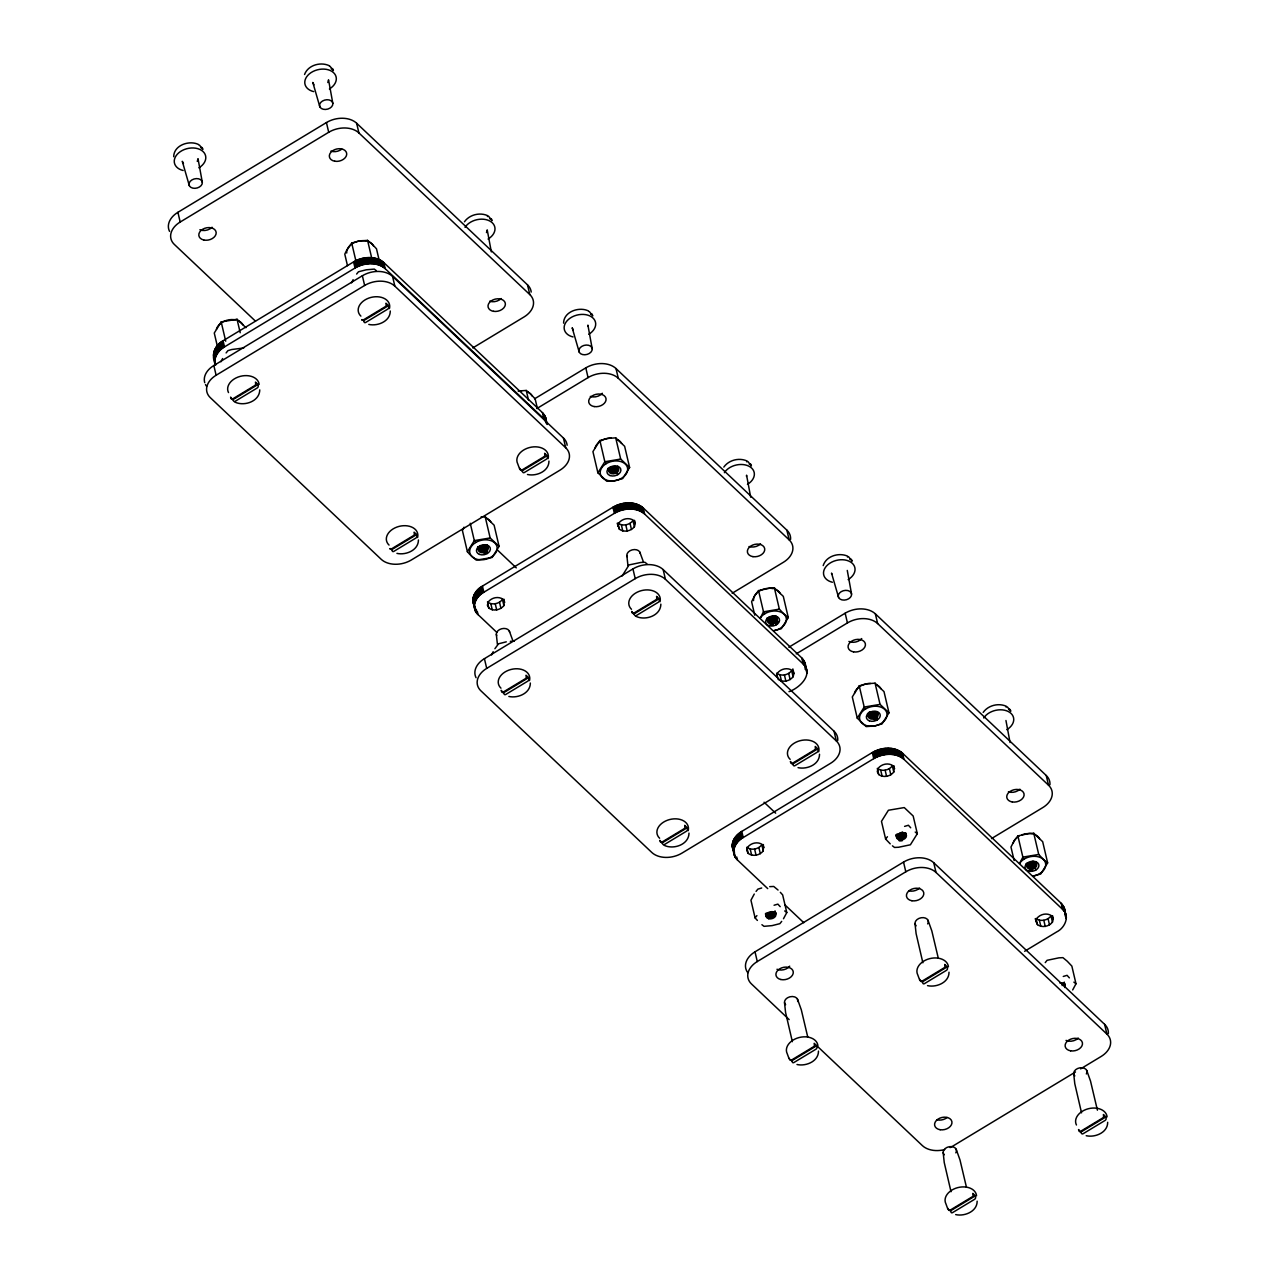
<?xml version="1.0" encoding="UTF-8"?>
<svg xmlns="http://www.w3.org/2000/svg" width="1279" height="1279" viewBox="0 0 1279 1279"><rect width="100%" height="100%" fill="white"/><g stroke="black" fill="none" stroke-linecap="round" stroke-linejoin="round"><path stroke-width="1.5" d="M215.735 365.043C210.731 356.297 214.312 345.218 223.058 340.774L353.58 261.907C362.581 256.599 375.45 255.4 383.796 262.563L542.456 412.637L545.765 417.897L546.037 422.949M547.204 424.02L543.895 418.761L385.219 268.686C376.889 261.524 364.019 262.723 355.018 268.03L224.496 346.897C218.677 350.27 213.385 357.017 215.4 364.083M475.18 606.917C469.537 599.659 475.324 589.795 482.423 586.102L612.945 507.219C621.946 501.928 634.816 500.713 643.161 507.891L801.821 657.966L805.13 663.209L805.178 669.317M788.983 691.635C799.087 688.358 813.924 674.625 803.26 664.089L644.584 514.014C636.255 506.836 623.385 508.051 614.384 513.343L483.862 592.225C475.932 596.062 470.384 607.861 478.058 614.639L496.812 632.386M733.443 850.487C729.717 843.149 735.377 834.963 741.788 831.414L872.31 752.532C881.311 747.24 894.181 746.025 902.526 753.203L1061.186 903.278L1064.496 908.522L1065.487 916.659M1024.623 951.288L1056.838 931.831C1064.752 927.978 1070.299 916.196 1062.625 909.401L903.949 759.326C895.62 752.148 882.75 753.363 873.749 758.655L743.227 837.537C735.297 841.39 729.749 853.173 737.423 859.968L767.72 888.617M173.704 156.709C173.8 145.166 189.212 139.987 198.437 144.447M259.749 389.871C259.653 401.414 244.273 406.594 235.016 402.134M390.271 311.005C390.351 321.333 377.625 326.465 368.8 324.418M418.425 539.962C418.505 550.29 405.779 555.422 396.938 553.375M530.337 683.034C530.417 693.362 517.691 698.494 508.866 696.463M548.947 461.079C549.027 471.407 536.301 476.539 527.476 474.493M563.591 323.139C563.687 311.612 579.099 306.416 588.324 310.893M660.859 604.152C660.763 615.695 645.383 620.875 636.127 616.414M688.997 833.109C688.917 844.652 673.521 849.816 664.281 845.371M819.519 754.226C819.615 764.57 806.889 769.686 798.048 767.656M818.48 1051.098C818.576 1061.426 805.85 1066.558 797.009 1064.512M949.018 972.216C949.098 982.544 936.372 987.676 927.531 985.645M977.156 1201.173C977.252 1211.501 964.526 1216.633 955.685 1214.602M1107.678 1122.291C1107.774 1132.618 1095.048 1137.75 1086.207 1135.72M587.828 326.353L587.908 325.122L592.209 348.799A6.763 4.748 -13.2 0 1 582.632 354.571A6.763 4.748 -13.2 0 1 581.801 346.369A6.763 4.748 -13.2 0 1 592.209 348.799M746.504 476.427L746.584 475.196L750.693 497.211M823.196 565.606C826.17 555.917 838.992 552.256 847.689 556.205M504.741 602.313L503.271 599.419C498.602 595.998 491.68 597.469 488.242 601.945L487.395 605.223L488.866 608.117C493.518 611.538 500.457 610.067 503.894 605.591L504.022 599.243M617.917 526.34L618.764 523.063C622.202 518.587 629.124 517.116 633.792 520.537L635.263 523.431L634.416 526.708C630.979 531.185 624.056 532.656 619.388 529.234L617.197 523.287M776.577 676.431L777.424 673.138C780.861 668.677 787.8 667.19 792.452 670.612L793.939 673.505L793.092 676.783C789.655 681.259 782.716 682.73 778.064 679.325M764.107 847.625L762.636 844.732C757.967 841.31 751.045 842.797 747.607 847.258L746.76 850.551L748.231 853.429C752.883 856.85 759.822 855.379 763.259 850.903L763.387 844.556M894.629 768.743L893.158 765.849C888.489 762.428 881.567 763.915 878.129 768.391L877.282 771.669L878.753 774.562C883.421 777.984 890.344 776.497 893.781 772.036L893.909 765.689M1035.942 921.743L1036.789 918.466C1040.243 913.989 1047.165 912.519 1051.834 915.94L1053.304 918.818L1052.457 922.111C1049.02 926.572 1042.081 928.058 1037.429 924.637L1035.223 918.69M197.286 161.41L198.021 158.676L202.322 182.353A6.763 4.748 -13.2 0 1 192.745 188.125A6.763 4.748 -13.2 0 1 191.914 179.923A6.763 4.748 -13.2 0 1 202.322 182.353M304.562 74.502C307.951 65.165 320.358 61.68 328.959 65.565M327.808 82.527L328.543 79.794L332.844 103.471A6.763 4.748 -13.2 0 1 323.267 109.259A6.763 4.748 -13.2 0 1 322.436 101.057A6.763 4.748 -13.2 0 1 332.844 103.471M486.468 232.602L487.219 229.868L491.328 251.883M463.989 527.204L462.406 530.497L467.379 551.713L469.697 554.335L476.3 560.138L492.143 557.484L499.082 546.373L494.11 525.173L485.189 516.732L481.144 516.828M629.604 467.506L622.665 478.602L614.927 480.696L606.822 481.272L597.901 472.83L592.928 451.615L599.867 440.52L607.605 438.425L615.711 437.85L624.632 446.291L629.604 467.506L620.683 459.065L615.711 437.85M774.387 587.924L783.308 596.366L788.28 617.581L781.341 628.676L773.603 630.771A13.957 9.784 -13.2 0 0 783.995 614.112L779.359 609.14L774.387 587.924L770.342 588.036L758.527 590.594L754.882 595.39L751.604 601.706L754.77 615.199M888.969 712.819L882.03 723.914L874.292 726.008L866.187 726.584L857.266 718.158L852.294 696.943L859.232 685.832L866.97 683.737L875.076 683.178L883.997 691.603L888.969 712.819L880.048 704.377L875.076 683.178M1033.752 833.253L1042.673 841.678L1047.645 862.893L1040.706 874.005L1032.968 876.099A13.957 9.784 -13.2 0 0 1043.36 859.44L1038.724 854.452L1033.752 833.253L1029.707 833.348L1017.892 835.922L1014.247 840.703L1010.97 847.018L1014.135 860.511M220.995 361.749L222.61 358.536M351.517 282.867L353.132 279.653M491.584 654.912L493.182 651.698M622.106 576.03L629.044 564.918L640.859 562.456L644.888 562.264L646.982 563.879M780.334 892.326L782.652 894.884L786.793 912.566L783.483 918.754M890.232 843.868L885.612 839.024L881.471 821.342L888.409 810.246L904.253 807.577L913.174 816.018L917.315 833.684L910.392 844.795L898.561 847.258L894.533 847.449L892.438 845.835M1045.247 962.607L1047.069 960.321L1058.9 957.843L1062.929 957.651L1067.246 961.232L1071.85 966.093L1075.991 983.759L1072.681 989.946M754.258 894.037L750.949 900.224L755.09 917.906L757.392 920.432M494.893 648.725L498.522 643.801L506.292 641.834M226.111 352.924L227.934 350.638L231.739 349.519L243.777 347.984M356.633 274.042L358.456 271.772L366.226 269.805L374.299 269.102L376.394 270.716M756.065 891.399L757.887 889.129L761.692 887.994M755.09 917.906L756.912 915.62M781.693 921.376L779.87 923.662L772.084 925.628L764.011 926.332L761.916 924.701M885.612 839.024L887.434 836.738M464.453 221.779C469.457 214.648 479.753 212.122 487.619 215.639M723.818 467.091C728.822 459.976 739.118 457.434 746.984 460.968M983.183 712.403C988.187 705.289 998.499 702.763 1006.349 706.28M245.968 327.68L237.047 319.254L221.187 321.924L214.264 333.02L217.43 346.513M379.192 260.372L376.49 248.813L371.853 243.825L367.569 240.372L359.463 240.948L351.709 243.042L346.369 250.844L344.786 254.137L347.488 265.712M467.379 551.713L474.317 540.601L470.24 523.255M597.901 472.83L604.839 461.735L599.867 440.52M857.266 718.158L864.204 707.047L859.232 685.832M487.427 601.993C492.095 605.415 499.018 603.944 502.455 599.467L503.894 605.591M619.388 529.234L617.949 523.111C622.617 526.532 629.54 525.061 632.977 520.585L634.416 526.708M776.625 673.202C781.277 676.607 788.216 675.136 791.653 670.66L793.092 676.783M748.231 853.429L746.792 847.306C751.46 850.727 758.383 849.256 761.82 844.779L763.259 850.903M878.753 774.562L877.314 768.439C881.982 771.861 888.905 770.374 892.342 765.913L893.781 772.036M1037.429 924.637L1035.99 918.514C1040.642 921.935 1047.581 920.448 1051.018 915.988L1052.457 922.111M169.563 231.387A22.047 15.444 -13.2 0 1 177.909 212.314L326.433 122.56A22.047 15.444 -13.2 0 1 356.633 123.232L527.508 284.849A22.047 15.444 -13.2 0 1 531.201 292.076M255.48 321.157L174.376 244.465A22.047 15.444 -13.2 0 1 180.179 222.034L328.703 132.281A22.047 15.444 -13.2 0 1 358.919 132.952L529.794 294.57A22.047 15.444 -13.2 0 1 523.99 316.984L472.782 347.936M204.736 382.693A22.047 15.444 -13.2 0 1 213.833 365.522L362.357 275.752A22.047 15.444 -13.2 0 1 392.573 276.424L563.447 438.042A22.047 15.444 -13.2 0 1 567.141 445.268M216.119 375.243L364.643 285.473A22.047 15.444 -13.2 0 1 394.843 286.144L565.718 447.762A22.047 15.444 -13.2 0 1 559.93 470.192L411.406 559.946A22.047 15.444 -13.2 0 1 381.19 559.291L210.316 397.657A22.047 15.444 -13.2 0 1 216.119 375.243L213.833 365.522M233.13 399.528L257.99 384.499L255.464 382.101L255.672 383.796A1.647 1.071 -46.6 0 1 254.569 385.666L232.714 398.872A1.647 1.071 -46.6 0 1 231.131 398.632L230.588 397.13L233.657 401.03A1.647 1.071 -46.6 0 0 235.256 401.254L257.111 388.049A1.647 1.071 -46.6 0 0 258.198 386.194L257.99 384.499M362.133 319.606L363.652 320.645L388.512 305.617L385.986 303.235L386.194 304.93A1.647 1.071 -46.6 0 1 385.091 306.784L363.236 319.99A1.647 1.071 -46.6 0 1 361.653 319.75M534.574 398.824L585.798 367.872A22.047 15.444 -13.2 0 1 615.998 368.544L786.873 530.161A22.047 15.444 -13.2 0 1 790.582 539.434M536.86 408.545L588.068 377.593A22.047 15.444 -13.2 0 1 618.285 378.264L789.159 539.882A22.047 15.444 -13.2 0 1 783.356 562.312L732.148 593.264M390.287 548.547L391.79 549.602L416.666 534.574L414.124 532.176L414.348 533.887A1.647 1.071 -46.6 0 1 413.245 535.741L391.39 548.947A1.647 1.071 -46.6 0 1 389.807 548.707M522.312 470.72L547.188 455.692L544.646 453.31L544.87 455.004A1.647 1.071 -46.6 0 1 543.767 456.859L521.912 470.064A1.647 1.071 -46.6 0 1 520.329 469.825L519.786 468.338L522.855 472.223A1.647 1.071 -46.6 0 0 524.438 472.463L546.293 459.257A1.647 1.071 -46.6 0 0 547.396 457.402L547.188 455.692M476.076 677.742A22.047 15.444 -13.2 0 1 484.421 658.669L632.945 568.915A22.047 15.444 -13.2 0 1 663.161 569.587L834.036 731.204A22.047 15.444 -13.2 0 1 837.745 740.477M486.707 668.389L635.231 578.636A22.047 15.444 -13.2 0 1 665.432 579.307L836.306 740.925A22.047 15.444 -13.2 0 1 830.519 763.339L681.979 853.109A22.047 15.444 -13.2 0 1 651.778 852.438L480.904 690.82A22.047 15.444 -13.2 0 1 486.707 668.389L484.421 658.669M503.702 692.674L528.579 677.662L526.053 675.264L526.261 676.959A1.647 1.071 -46.6 0 1 525.157 678.813L503.302 692.019A1.647 1.071 -46.6 0 1 501.72 691.795L501.176 690.292L504.246 694.177A1.647 1.071 -46.6 0 0 505.829 694.417L527.683 681.211A1.647 1.071 -46.6 0 0 528.787 679.357L528.579 677.662M634.224 613.808L659.101 598.78L656.575 596.382L656.782 598.076A1.647 1.071 -46.6 0 1 655.679 599.947L633.824 613.153A1.647 1.071 -46.6 0 1 632.242 612.913L631.698 611.41L634.768 615.311A1.647 1.071 -46.6 0 0 636.366 615.535L658.205 602.329A1.647 1.071 -46.6 0 0 659.309 600.475L659.101 598.78M788.823 647.238L845.163 613.201A22.047 15.444 -13.2 0 1 875.364 613.856L1046.238 775.49A22.047 15.444 -13.2 0 1 1049.947 784.762M796.225 653.873L847.433 622.921A22.047 15.444 -13.2 0 1 877.65 623.576L1048.524 785.21A22.047 15.444 -13.2 0 1 1042.721 807.625L991.513 838.576M662.378 842.765L687.239 827.737L684.713 825.339L684.92 827.033A1.647 1.071 -46.6 0 1 683.833 828.888L661.978 842.094A1.647 1.071 -46.6 0 1 660.396 841.87L659.852 840.367L662.922 844.252A1.647 1.071 -46.6 0 0 664.504 844.492L686.359 831.286A1.647 1.071 -46.6 0 0 687.462 829.431L687.239 827.737M792.9 763.883L817.777 748.854L815.235 746.456L815.442 748.167A1.647 1.071 -46.6 0 1 814.355 750.022L792.5 763.227A1.647 1.071 -46.6 0 1 790.918 762.987L790.374 761.485L793.444 765.386A1.647 1.071 -46.6 0 0 795.026 765.609L816.881 752.404A1.647 1.071 -46.6 0 0 817.984 750.549L817.777 748.854M747.767 972.648A22.047 15.444 -13.2 0 1 755.01 951.832L903.534 862.078A22.047 15.444 -13.2 0 1 933.734 862.733L1104.624 1024.351A22.047 15.444 -13.2 0 1 1108.333 1033.64M789.143 1019.587L751.492 983.967A22.047 15.444 -13.2 0 1 757.28 961.552L905.804 871.798A22.047 15.444 -13.2 0 1 936.02 872.454L1106.895 1034.087A22.047 15.444 -13.2 0 1 1101.091 1056.502L1080.611 1068.876M790.358 1059.699L791.861 1060.739L816.737 1045.71L814.195 1043.328L814.419 1045.023A1.647 1.071 -46.6 0 1 813.316 1046.877L791.461 1060.083A1.647 1.071 -46.6 0 1 789.878 1059.843L789.335 1058.357M920.88 980.817L922.383 981.872L947.259 966.844L944.717 964.446L944.941 966.141A1.647 1.071 -46.6 0 1 943.838 967.995L921.983 981.201A1.647 1.071 -46.6 0 1 920.4 980.977L919.857 979.474M1075.495 1071.978L952.567 1146.256A22.047 15.444 -13.2 0 1 950.121 1147.583M949.018 1209.774L950.537 1210.813L975.397 1195.801L972.871 1193.403L973.079 1195.098A1.647 1.071 -46.6 0 1 971.992 1196.952L950.137 1210.158A1.647 1.071 -46.6 0 1 948.538 1209.934L948.011 1208.431M1081.059 1131.947L1105.919 1116.919L1103.393 1114.521L1103.601 1116.215A1.647 1.071 -46.6 0 1 1102.514 1118.086L1080.659 1131.291A1.647 1.071 -46.6 0 1 1079.06 1131.052L1078.533 1129.549L1081.602 1133.45A1.647 1.071 -46.6 0 0 1083.185 1133.674L1105.04 1120.468A1.647 1.071 -46.6 0 0 1106.127 1118.613L1105.919 1116.919M620.683 459.065L604.839 461.735L606.214 463.622A13.957 9.784 -13.2 0 0 607.925 480.536A13.957 9.784 -13.2 0 0 627.653 468.61A13.957 9.784 -13.2 0 0 606.214 463.622M499.082 546.373L490.161 537.947L474.317 540.601L475.692 542.504A13.957 9.784 -13.2 0 0 477.403 559.419A13.957 9.784 -13.2 0 0 497.131 547.492A13.957 9.784 -13.2 0 0 475.692 542.504M779.359 609.14L763.499 611.81L760.222 618.125A13.957 9.784 -13.2 0 1 783.995 614.112L788.28 617.581M880.048 704.377L864.204 707.047L865.579 708.934A13.957 9.784 -13.2 0 0 867.29 725.864A13.957 9.784 -13.2 0 0 887.018 713.938A13.957 9.784 -13.2 0 0 865.579 708.934M1038.724 854.452L1022.864 857.122L1019.587 863.437A13.957 9.784 -13.2 0 1 1043.36 859.44L1047.645 862.893M904.589 826.378L908.41 825.259L910.712 827.785M774.067 905.244L777.872 904.125L780.19 906.667M1063.265 976.453L1067.07 975.333L1069.372 977.875M510.337 641.339L514.366 641.131M769.702 886.651L773.731 886.459L778.048 890.04M537.42 408.529L535.15 398.888L530.513 393.9L526.245 390.447L518.139 391.022A13.957 9.784 -13.2 0 1 521.72 390.75M610.019 467.219L610.962 467.57A5.052 3.549 -13.2 0 1 618.732 469.377A5.052 3.549 -13.2 0 1 611.586 473.694A5.052 3.549 -13.2 0 1 610.962 467.57M613.952 471.519A7.066 4.956 -13.2 0 0 616.846 470.368L615.902 470.017L617.181 471.791L616.238 471.439M617.517 473.214L616.558 472.862L617.853 474.621M774.85 617.597L773.907 617.261L776.177 623.289A7.066 4.956 -13.2 0 0 778.303 621.402M768.695 617.309L769.638 617.645A5.052 3.549 -13.2 0 1 777.408 619.452A5.052 3.549 -13.2 0 1 770.262 623.784A5.052 3.549 -13.2 0 1 769.638 617.645M776.177 623.289L775.234 622.937L776.513 624.712M479.497 546.101L480.44 546.453A5.052 3.549 -13.2 0 1 488.21 548.259A5.052 3.549 -13.2 0 1 481.064 552.576A5.052 3.549 -13.2 0 1 480.44 546.453M484.101 553.231A7.066 4.956 -13.2 0 0 486.995 552.08L486.036 551.745L487.315 553.503M869.384 712.547L870.328 712.883A5.052 3.549 -13.2 0 1 878.097 714.705A5.052 3.549 -13.2 0 1 870.951 719.022A5.052 3.549 -13.2 0 1 870.328 712.883M878.321 713.81A7.066 4.956 -13.2 0 1 876.211 715.68L875.268 715.345L876.547 717.103M873.989 719.677A7.066 4.956 -13.2 0 0 876.882 718.526L875.923 718.174L877.218 719.949M1028.3 863.421A5.052 3.549 -13.2 0 0 1033.272 862.574L1034.215 862.925A7.066 4.956 -13.2 0 1 1031.322 864.06M1028.06 862.622L1029.003 862.973A5.052 3.549 -13.2 0 1 1036.773 864.78A5.052 3.549 -13.2 0 1 1029.627 869.096A5.052 3.549 -13.2 0 1 1029.003 862.973M915.22 832.053L917.315 833.684M1073.88 982.144L1075.991 983.759M784.698 910.936L786.793 912.566M497.467 550.05L516.284 567.86M764.075 802.221L775.65 813.172M785.034 904.988L803.788 922.719M816.657 1045.614L922.367 1145.6A22.047 15.444 -13.2 0 0 944.749 1149.549M573.36 330.174L572.177 327.76L579.243 352.221M313.995 84.846L312.811 82.448L319.878 106.908M183.473 163.728L182.289 161.314L189.356 185.775M1032.936 861.151L1034.215 862.925M1033.272 862.574L1034.551 864.348A7.066 4.956 -13.2 0 1 1031.657 865.483M1033.608 863.996L1035.878 870.024M1024.239 859.024L1022.864 857.122L1017.892 835.922M876.211 715.68L874.596 712.499A5.052 3.549 -13.2 0 1 869.624 713.33M875.603 716.768L876.882 718.526M764.874 613.696L763.499 611.81L758.527 590.594M615.567 468.594L616.846 470.368M486.995 552.08L484.709 546.053A5.052 3.549 -13.2 0 1 479.737 546.9M734.546 852.246L733.954 851.382L735.393 857.506M831.798 574.255L831.542 573.088L838.608 597.533M215.224 360.742L213.721 356.969M1086.654 1070.267L1090.507 1081.027L1097.414 1110.188M927.978 920.177L931.831 930.952L938.29 958.179M919.649 979.986L917.778 974.918A15.987 11.207 -13.2 0 1 929.497 958.69A15.987 11.207 -13.2 0 1 948.426 966.812M956.116 1149.134L959.985 1159.909L966.428 1187.136M947.787 1208.943L945.932 1203.859A15.987 11.207 -13.2 0 1 957.651 1187.647A15.987 11.207 -13.2 0 1 976.564 1195.769M639.82 552.112L643.257 561.481M797.457 999.059L801.309 1009.818L807.752 1037.061M789.127 1058.852L787.256 1053.784A15.987 11.207 -13.2 0 1 798.975 1037.573A15.987 11.207 -13.2 0 1 817.905 1045.678M519.578 468.849L517.707 463.765A15.987 11.207 -13.2 0 1 531.472 447.122A15.987 11.207 -13.2 0 1 548.115 458.649M509.298 630.995L512.735 640.363M922.383 981.872L922.926 983.359A1.647 1.071 -46.6 0 0 924.509 983.599L946.364 970.393A1.647 1.071 -46.6 0 0 947.467 968.539L947.259 966.844M950.537 1210.813L951.08 1212.316A1.647 1.071 -46.6 0 0 952.663 1212.556L974.518 1199.35A1.647 1.071 -46.6 0 0 975.605 1197.496L975.397 1195.801M791.861 1060.739L792.404 1062.241A1.647 1.071 -46.6 0 0 793.987 1062.481L815.842 1049.276A1.647 1.071 -46.6 0 0 816.945 1047.421L816.737 1045.71M363.652 320.645L364.179 322.148A1.647 1.071 -46.6 0 0 365.778 322.388L387.633 309.182A1.647 1.071 -46.6 0 0 388.72 307.312L388.512 305.617M391.79 549.602L392.333 551.105A1.647 1.071 -46.6 0 0 393.916 551.329L415.771 538.123A1.647 1.071 -46.6 0 0 416.874 536.269L416.666 534.574M1046.238 775.49L1048.524 785.21M1104.624 1024.351L1106.895 1034.087M1064.16 907.562L1066.318 916.627M1063.744 906.635L1066.382 917.651M1063.233 905.74L1064.656 911.863M1064.895 912.551L1066.334 918.674M1062.625 904.877L1064.064 911M1061.954 904.061L1063.393 910.184M1061.186 903.278L1062.625 909.401M1052.585 915.764L1053.304 918.818M1005.949 720.509L1010.058 742.523M1048.077 918.786L1049.499 924.909M1043.824 920.336L1045.247 926.46M1039.395 920.24L1040.834 926.364M875.364 613.856L877.65 623.576M933.734 862.733L936.02 872.454M902.526 753.203L903.949 759.326M901.679 752.468L903.118 758.591M900.768 751.796L902.207 757.919M899.792 751.157L901.231 757.28M898.753 750.581L900.192 756.704M897.65 750.07L899.073 756.193M896.483 749.622L897.922 755.745M895.268 749.222L896.707 755.345M894.005 748.886L895.444 755.01M892.71 748.631L894.149 754.754M891.367 748.423L892.806 754.546M890.008 748.295L891.447 754.418M847.274 570.434L851.574 594.111A6.763 4.748 -13.2 0 1 841.998 599.899A6.763 4.748 -13.2 0 1 841.166 591.681A6.763 4.748 -13.2 0 1 851.574 594.111M888.617 748.231L890.056 754.354M887.21 748.231L888.649 754.354M885.787 748.295L887.226 754.418M889.401 768.695L890.839 774.818M884.365 748.439L885.803 754.562M882.942 748.647L884.381 754.77M881.535 748.918L882.974 755.042M880.128 749.254L881.567 755.377M885.148 770.262L886.587 776.385M878.753 749.654L880.176 755.777M845.163 613.201L847.433 622.921M877.394 750.118L878.817 756.241M903.534 862.078L905.804 871.798M876.067 750.645L877.49 756.768M880.719 770.166L882.158 776.289M874.772 751.221L876.195 757.344M873.509 751.86L874.948 757.983M872.31 752.532L873.749 758.655M786.873 530.161L789.159 539.882M834.036 731.204L836.306 740.925M805.13 663.209L806.809 670.308M804.379 661.323L807.017 672.338M805.53 667.238L806.969 673.362M803.867 660.428L805.29 666.551M803.26 659.564L804.699 665.688M802.588 658.733L804.027 664.872M801.821 657.966L803.26 664.089M792.852 668.917L793.939 673.505M788.711 673.457L790.134 679.581M784.443 675.024L785.882 681.147M780.03 674.912L781.469 681.036M776.977 674.72L777.696 677.79M758.879 847.577L760.318 853.701M754.626 849.144L756.065 855.267M750.197 849.032L751.636 855.155M741.788 831.414L743.227 837.537M740.637 832.149L742.076 838.273M739.55 832.933L740.973 839.056M738.511 833.764L739.949 839.887M737.551 834.627L738.974 840.751M736.656 835.523L738.079 841.646M735.825 836.466L737.264 842.589M735.089 837.425L736.528 843.548M734.418 838.4L735.857 844.524M733.842 839.408L735.281 845.531M733.347 840.431L734.785 846.554M736.704 856.898L737.423 859.968M732.947 841.454L734.386 847.577M732.627 842.493L734.066 848.616M732.419 843.532L733.842 849.656M732.275 844.572L733.714 850.695M732.243 845.595L734.881 856.61M732.307 846.618L734.13 854.724M755.01 951.832L757.28 961.552M615.998 368.544L618.285 378.264M663.161 569.587L665.432 579.307M643.161 507.891L644.584 514.014M642.314 507.155L643.753 513.279M641.403 506.468L642.841 512.591M640.427 505.844L641.866 511.968M639.388 505.269L640.811 511.392M638.269 504.757L639.708 510.881M637.118 504.294L638.557 510.417M635.903 503.894L637.342 510.017M634.64 503.574L636.079 509.697M633.345 503.302L634.784 509.426M632.002 503.111L633.441 509.234M630.643 502.967L632.082 509.09M634.544 520.361L635.263 523.431M629.252 502.903L630.691 509.026M627.845 502.919L629.284 509.042M626.422 502.983L627.861 509.106M630.035 523.383L631.474 529.506M624.999 503.127L626.438 509.25M623.576 503.334L625.015 509.458M622.17 503.606L623.608 509.729M620.763 503.942L622.202 510.065M625.783 524.934L627.222 531.057M619.388 504.342L620.811 510.465M618.029 504.805L619.452 510.929M585.798 367.872L588.068 377.593M632.945 568.915L635.231 578.636M616.686 505.317L618.125 511.44M621.354 524.838L622.793 530.961M615.407 505.892L616.83 512.016M614.144 506.532L615.583 512.655M612.945 507.219L614.384 513.343M527.508 284.849L529.794 294.57M563.447 438.042L565.718 447.762M545.43 416.938L547.236 424.468M544.998 415.995L546.437 422.118M544.502 415.099L545.925 421.223M543.895 414.236L545.334 420.359M543.223 413.421L544.662 419.544M542.456 412.637L543.895 418.761M526.245 390.447L528.499 400.087M485.189 516.732L490.161 537.947M499.513 602.265L500.952 608.388M495.261 603.816L496.7 609.939M490.832 603.72L492.271 609.843M487.795 603.528L488.866 608.117M482.423 586.102L483.862 592.225M481.272 586.837L482.711 592.96M480.185 587.621L481.607 593.744M479.145 588.436L480.584 594.559M478.186 589.315L479.609 595.438M477.291 590.211L478.714 596.334M476.459 591.138L477.898 597.261M475.724 592.097L477.163 598.22M475.053 593.088L476.491 599.212M474.477 594.096L475.916 600.219M473.981 595.103L475.42 601.226M473.582 596.142L475.021 602.265M477.339 611.586L478.058 614.639M473.262 597.165L474.701 603.288M476.22 609.268L477.307 613.872M473.038 598.204L474.477 604.327M475.9 609.987L476.619 613.041M472.91 599.243L474.349 605.367M474.589 606.054L476.028 612.177M472.878 600.283L475.516 611.282M472.942 601.29L475.101 610.355M356.633 123.232L358.919 132.952M392.573 276.424L394.843 286.144M383.796 262.563L385.219 268.686M382.949 261.827L384.387 267.95M382.037 261.156L383.476 267.279M381.062 260.516L382.501 266.64M380.023 259.957L381.446 266.08M378.904 259.429L380.343 265.552M377.753 258.982L379.192 265.105M376.538 258.582L377.976 264.705M375.275 258.246L376.713 264.369M373.98 257.99L375.418 264.113M372.637 257.782L374.076 263.906M367.569 240.372L372.093 259.653M371.278 257.655L372.717 263.778M369.887 257.591L371.326 263.714M368.48 257.591L369.919 263.714M367.057 257.671L368.496 263.794M365.634 257.798L367.073 263.922M364.211 258.006L365.65 264.129M362.804 258.278L364.243 264.401M361.397 258.614L362.836 264.737M360.023 259.013L361.445 265.137M326.433 122.56L328.703 132.281M358.664 259.477L360.086 265.6M362.357 275.752L364.643 285.473M357.321 260.005L358.76 266.128M356.042 260.58L357.465 266.703M351.709 243.042L356.233 262.323M354.779 261.22L356.217 267.343M353.58 261.907L355.018 268.03M237.047 319.254L240.212 332.748M221.187 321.924L225.712 341.205M223.058 340.774L224.496 346.897M221.906 341.509L223.345 347.632M220.819 342.292L222.242 348.416M219.78 343.124L221.219 349.247M218.821 343.987L220.244 350.11M217.926 344.882L219.348 351.006M217.094 345.826L218.533 351.949M216.359 346.785L217.798 352.908M215.687 347.76L217.126 353.883M215.112 348.767L216.551 354.891M214.616 349.791L216.055 355.914M214.217 350.814L215.655 356.937M213.897 351.853L215.336 357.976M213.673 352.892L215.112 359.015M213.545 353.931L214.984 360.054M213.513 354.954L215.368 363.508M177.909 212.314L180.179 222.034M1081.538 1112.858L1074.776 1083.681L1073.689 1073.689M922.878 962.783L916.1 933.59L915.013 923.614M951.016 1191.74L944.238 1162.547L943.167 1152.571M792.356 1041.666L785.578 1012.472L784.491 1002.48M626.854 555.55L627.941 565.542M496.332 634.432L497.419 644.408M389.04 545.078A15.987 11.207 -13.2 0 1 398.904 526.436A15.987 11.207 -13.2 0 1 417.593 537.532M228.509 392.573A15.987 11.207 -13.2 0 1 240.244 376.362A15.987 11.207 -13.2 0 1 259.157 384.467M200.739 147.709A1.647 1.071 -46.6 0 1 202.322 147.948L202.865 149.451L199.796 145.55A1.647 1.071 -46.6 0 0 198.916 145.071M183.153 170.491A15.987 11.207 -13.2 0 1 177.237 154.295A15.987 11.207 -13.2 0 1 201.347 150.235A15.987 11.207 -13.2 0 1 198.885 167.837M360.886 316.121A15.987 11.207 -13.2 0 1 370.766 297.479A15.987 11.207 -13.2 0 1 389.44 308.575M331.261 68.842A1.647 1.071 -46.6 0 1 332.844 69.066L333.387 70.569L330.318 66.684A1.647 1.071 -46.6 0 0 329.438 66.188M313.675 91.608A15.987 11.207 -13.2 0 1 307.759 75.413A15.987 11.207 -13.2 0 1 331.869 71.368A15.987 11.207 -13.2 0 1 329.406 88.97M489.921 218.917A1.647 1.071 -46.6 0 1 491.52 219.157L492.047 220.643L488.978 216.759A1.647 1.071 -46.6 0 0 487.395 216.519M465.028 227.358A15.987 11.207 -13.2 0 1 489.553 220.883A15.987 11.207 -13.2 0 1 488.082 239.045M212.074 227.246A8.825 6.187 -13.2 0 1 199.876 229.756M501.16 298.551A8.825 6.187 -13.2 0 1 489.665 301.204M341.829 149.083A8.825 6.187 -13.2 0 1 330.925 151.098M528.131 392.253A13.957 9.784 -13.2 0 1 532.128 396.026M346.721 253.018A13.957 9.784 -13.2 0 1 366.465 241.091M369.455 242.179A13.957 9.784 -13.2 0 1 373.452 245.952M216.407 329.295A13.957 9.784 -13.2 0 1 235.944 319.974M238.933 321.045A13.957 9.784 -13.2 0 1 242.93 324.834M206.59 386.338A22.047 15.444 -13.2 0 1 205.487 384.579M617.245 466.995A5.052 3.549 -13.2 0 1 610.595 469.441M618.077 466.531A5.052 3.549 -13.2 0 1 613.456 470.912A5.052 3.549 -13.2 0 1 608.117 468.21M613.616 470.096A7.066 4.956 -13.2 0 0 616.51 468.945L615.231 467.187A5.052 3.549 -13.2 0 1 610.259 468.018M617.565 466.307A5.052 3.549 -13.2 0 1 615.071 471.999A5.052 3.549 -13.2 0 1 608.452 469.633M595.087 447.89A13.957 9.784 -13.2 0 1 611.202 438.153M617.613 439.656A13.957 9.784 -13.2 0 1 621.61 443.429M486.723 545.877A5.052 3.549 -13.2 0 1 478.122 547.332M487.555 545.414A5.052 3.549 -13.2 0 1 482.934 549.794A5.052 3.549 -13.2 0 1 477.595 547.092M483.43 550.386A7.066 4.956 -13.2 0 1 480.328 550.578M483.094 548.963A7.066 4.956 -13.2 0 1 480.009 549.155M487.043 545.174A5.052 3.549 -13.2 0 1 483.27 551.217A5.052 3.549 -13.2 0 1 478.426 546.629M482.759 547.556A7.066 4.956 -13.2 0 1 479.673 547.732M487.075 518.539A13.957 9.784 -13.2 0 1 491.088 522.312M790.15 759.358A15.987 11.207 -13.2 0 1 800.014 740.717A15.987 11.207 -13.2 0 1 818.704 751.812M631.474 609.284A15.987 11.207 -13.2 0 1 641.355 590.642A15.987 11.207 -13.2 0 1 660.028 601.738M627.206 556.733A6.763 4.748 -13.2 0 1 632.178 549.874A6.763 4.748 -13.2 0 1 640.171 553.311M590.626 314.154A1.647 1.071 -46.6 0 1 592.209 314.394L592.753 315.897L589.683 311.996A1.647 1.071 -46.6 0 0 588.804 311.516M573.04 336.937A15.987 11.207 -13.2 0 1 567.125 320.741A15.987 11.207 -13.2 0 1 591.25 316.68A15.987 11.207 -13.2 0 1 588.772 334.283M749.286 464.229A1.647 1.071 -46.6 0 1 750.885 464.469L751.412 465.972L748.343 462.071A1.647 1.071 -46.6 0 0 746.76 461.847M724.394 472.686A15.987 11.207 -13.2 0 1 748.918 466.195A15.987 11.207 -13.2 0 1 747.448 484.357M775.921 617.07A5.052 3.549 -13.2 0 1 767.304 618.524M776.737 616.622A5.052 3.549 -13.2 0 1 772.132 620.986A5.052 3.549 -13.2 0 1 766.792 618.285M772.628 621.594A7.066 4.956 -13.2 0 1 769.526 621.77M775.586 615.663A5.052 3.549 -13.2 0 1 768.935 618.093M772.964 623.017A7.066 4.956 -13.2 0 1 769.862 623.193M776.225 616.382A5.052 3.549 -13.2 0 1 772.468 622.409A5.052 3.549 -13.2 0 1 767.608 617.821M773.283 624.44A7.066 4.956 -13.2 0 1 770.198 624.616M773.571 615.838A5.052 3.549 -13.2 0 1 771.125 616.734M753.539 600.586A13.957 9.784 -13.2 0 1 773.267 588.66M776.273 589.731A13.957 9.784 -13.2 0 1 780.27 593.52M500.952 688.166A15.987 11.207 -13.2 0 1 510.833 669.509A15.987 11.207 -13.2 0 1 529.506 680.604M496.684 635.615A6.763 4.748 -13.2 0 1 501.64 628.756A6.763 4.748 -13.2 0 1 509.65 632.178M659.612 838.241A15.987 11.207 -13.2 0 1 669.493 819.583A15.987 11.207 -13.2 0 1 688.182 830.695M602.345 393.261A8.825 6.187 -13.2 0 1 590.29 396.41M760.525 543.863A8.825 6.187 -13.2 0 1 749.03 546.517M789.703 966.157A8.825 6.187 -13.2 0 1 776.977 969.274M947.147 1117.478A8.825 6.187 -13.2 0 1 937.059 1119.828M919.553 888.042A8.825 6.187 -13.2 0 1 908.809 890.855M1078.277 1038.068A8.825 6.187 -13.2 0 1 1066.031 1040.419M1008.651 709.557A1.647 1.071 -46.6 0 1 1010.25 709.781L1010.778 711.284L1007.708 707.399A1.647 1.071 -46.6 0 0 1006.125 707.159M983.759 717.999A15.987 11.207 -13.2 0 1 1008.284 711.508A15.987 11.207 -13.2 0 1 1006.813 729.685M849.991 559.483A1.647 1.071 -46.6 0 1 851.574 559.706L852.118 561.209L849.048 557.324A1.647 1.071 -46.6 0 0 847.449 557.084M832.405 582.249A15.987 11.207 -13.2 0 1 826.49 566.053A15.987 11.207 -13.2 0 1 850.615 562.009A15.987 11.207 -13.2 0 1 848.137 579.595M1059.795 982.927A5.052 3.549 -13.2 0 1 1064.64 987.516M1064.288 982.08A5.052 3.549 -13.2 0 1 1062.114 985.565M1063.52 982.784A5.052 3.549 -13.2 0 1 1061.842 984.382M1064.576 983.263A5.052 3.549 -13.2 0 1 1064.08 985.15M1064 982.8A5.052 3.549 -13.2 0 1 1064.352 986.333M905.9 833.189A5.052 3.549 -13.2 0 1 901.279 837.569A5.052 3.549 -13.2 0 1 895.955 834.867M902.079 839.472A7.066 4.956 -13.2 0 1 898.993 839.663M902.606 831.942A5.052 3.549 -13.2 0 1 900.176 832.837M903.869 833.588A7.066 4.956 -13.2 0 1 900.976 834.739M905.324 832.725A5.052 3.549 -13.2 0 1 901.567 838.752A5.052 3.549 -13.2 0 1 896.707 834.164M902.366 840.655A7.066 4.956 -13.2 0 1 899.265 840.847M904.141 834.771A7.066 4.956 -13.2 0 1 901.247 835.922M902.894 833.125A5.052 3.549 -13.2 0 1 897.922 833.956M905.132 833.892A5.052 3.549 -13.2 0 1 896.515 835.347M904.861 832.709A5.052 3.549 -13.2 0 1 898.194 835.139M775.378 912.071A5.052 3.549 -13.2 0 1 770.757 916.451A5.052 3.549 -13.2 0 1 765.434 913.75M770.454 913.606A7.066 4.956 -13.2 0 1 767.352 913.798M774.802 911.591A5.052 3.549 -13.2 0 1 771.045 917.635A5.052 3.549 -13.2 0 1 766.185 913.046M772.372 912.007A5.052 3.549 -13.2 0 1 767.384 912.838M770.725 914.789A7.066 4.956 -13.2 0 1 767.64 914.981M775.09 910.888A5.052 3.549 -13.2 0 1 771.765 914.933A5.052 3.549 -13.2 0 1 765.993 914.213M776.017 912.95A7.066 4.956 -13.2 0 1 767.912 916.164M774.339 911.591A5.052 3.549 -13.2 0 1 767.672 914.021M771.285 917.155A7.066 4.956 -13.2 0 1 768.183 917.347M876.627 712.323A5.052 3.549 -13.2 0 1 868.009 713.762M877.442 711.859A5.052 3.549 -13.2 0 1 872.822 716.24A5.052 3.549 -13.2 0 1 867.498 713.538M872.981 715.409A7.066 4.956 -13.2 0 1 869.896 715.601M876.93 711.62A5.052 3.549 -13.2 0 1 873.157 717.647A5.052 3.549 -13.2 0 1 868.313 713.074M872.646 713.986A7.066 4.956 -13.2 0 1 869.56 714.178M871.83 711.971A5.052 3.549 -13.2 0 1 869.288 711.907M854.452 693.218A13.957 9.784 -13.2 0 1 870.567 683.482M876.978 684.968A13.957 9.784 -13.2 0 1 880.975 688.757M916.148 925.82A6.763 4.748 -13.2 0 1 921.184 917.746A6.763 4.748 -13.2 0 1 927.675 923.886M1076.454 1124.992A15.987 11.207 -13.2 0 1 1088.173 1108.781A15.987 11.207 -13.2 0 1 1107.102 1116.887M1074.824 1075.911A6.763 4.748 -13.2 0 1 1079.86 1067.837A6.763 4.748 -13.2 0 1 1086.351 1073.96M944.302 1154.777A6.763 4.748 -13.2 0 1 949.338 1146.703A6.763 4.748 -13.2 0 1 955.829 1152.843M785.626 1004.702A6.763 4.748 -13.2 0 1 789.798 996.821A6.763 4.748 -13.2 0 1 797.696 1001.505M1035.287 862.398A5.052 3.549 -13.2 0 1 1026.669 863.853M1036.102 861.934A5.052 3.549 -13.2 0 1 1031.498 866.315A5.052 3.549 -13.2 0 1 1026.158 863.613M1036.438 863.357A5.052 3.549 -13.2 0 1 1030.522 867.833A5.052 3.549 -13.2 0 1 1026.973 863.149M1032.649 869.752A7.066 4.956 -13.2 0 1 1029.563 869.944M1013.112 843.293A13.957 9.784 -13.2 0 1 1018.915 836.29M1022.129 834.755A13.957 9.784 -13.2 0 1 1032.649 833.972M1035.638 835.043A13.957 9.784 -13.2 0 1 1039.635 838.832M861.71 638.573A8.825 6.187 -13.2 0 1 848.92 641.434M1019.891 789.191A8.825 6.187 -13.2 0 1 1008.396 791.829M493.566 311.325A8.825 6.187 -13.2 0 0 505.285 303.139A8.825 6.187 -13.2 0 0 491.216 300.885A8.825 6.187 -13.2 0 0 493.566 311.325M334.826 161.234A8.825 6.187 -13.2 0 0 346.625 153.112A8.825 6.187 -13.2 0 0 332.604 150.762A8.825 6.187 -13.2 0 0 334.826 161.234M203.697 239.988A8.825 6.187 -13.2 0 0 216.167 232.458A8.825 6.187 -13.2 0 0 202.61 229.293A8.825 6.187 -13.2 0 0 203.697 239.988M609.987 475.532A7.066 4.956 -13.2 0 0 620.891 470.512A7.066 4.956 -13.2 0 0 610.93 466.739A7.066 4.956 -13.2 0 0 609.987 475.532M479.465 554.399A7.066 4.956 -13.2 0 0 490.369 549.378A7.066 4.956 -13.2 0 0 480.392 545.621A7.066 4.956 -13.2 0 0 479.465 554.399M768.663 625.607A7.066 4.956 -13.2 0 0 779.55 620.587A7.066 4.956 -13.2 0 0 769.59 616.83A7.066 4.956 -13.2 0 0 768.663 625.607M752.931 556.637A8.825 6.187 -13.2 0 0 764.65 548.451A8.825 6.187 -13.2 0 0 750.581 546.197A8.825 6.187 -13.2 0 0 752.931 556.637M594.191 406.562A8.825 6.187 -13.2 0 0 605.99 398.44A8.825 6.187 -13.2 0 0 591.969 396.074A8.825 6.187 -13.2 0 0 594.191 406.562M1070.667 1050.842A8.825 6.187 -13.2 0 0 1082.386 1042.641A8.825 6.187 -13.2 0 0 1068.317 1040.403A8.825 6.187 -13.2 0 0 1070.667 1050.842M911.927 900.752A8.825 6.187 -13.2 0 0 923.726 892.63A8.825 6.187 -13.2 0 0 909.705 890.28A8.825 6.187 -13.2 0 0 911.927 900.752M940.161 1129.725A8.825 6.187 -13.2 0 0 951.864 1121.507A8.825 6.187 -13.2 0 0 937.779 1119.285A8.825 6.187 -13.2 0 0 940.161 1129.725M780.798 979.506A8.825 6.187 -13.2 0 0 793.268 971.96A8.825 6.187 -13.2 0 0 779.71 968.811A8.825 6.187 -13.2 0 0 780.798 979.506M899.297 839.887A5.052 3.549 -13.2 0 0 906.459 835.555A5.052 3.549 -13.2 0 0 898.673 833.748A5.052 3.549 -13.2 0 0 899.297 839.887M768.775 918.754A5.052 3.549 -13.2 0 0 775.937 914.437A5.052 3.549 -13.2 0 0 768.151 912.63A5.052 3.549 -13.2 0 0 768.775 918.754M869.352 720.844A7.066 4.956 -13.2 0 0 880.256 715.824A7.066 4.956 -13.2 0 0 870.296 712.067A7.066 4.956 -13.2 0 0 869.352 720.844M1028.028 870.919A7.066 4.956 -13.2 0 0 1038.916 865.899A7.066 4.956 -13.2 0 0 1028.956 862.142A7.066 4.956 -13.2 0 0 1028.028 870.919M1012.297 801.965A8.825 6.187 -13.2 0 0 1024.015 793.779A8.825 6.187 -13.2 0 0 1009.946 791.525A8.825 6.187 -13.2 0 0 1012.297 801.965M853.557 651.874A8.825 6.187 -13.2 0 0 865.355 643.753A8.825 6.187 -13.2 0 0 851.334 641.403A8.825 6.187 -13.2 0 0 853.557 651.874"/></g></svg>
